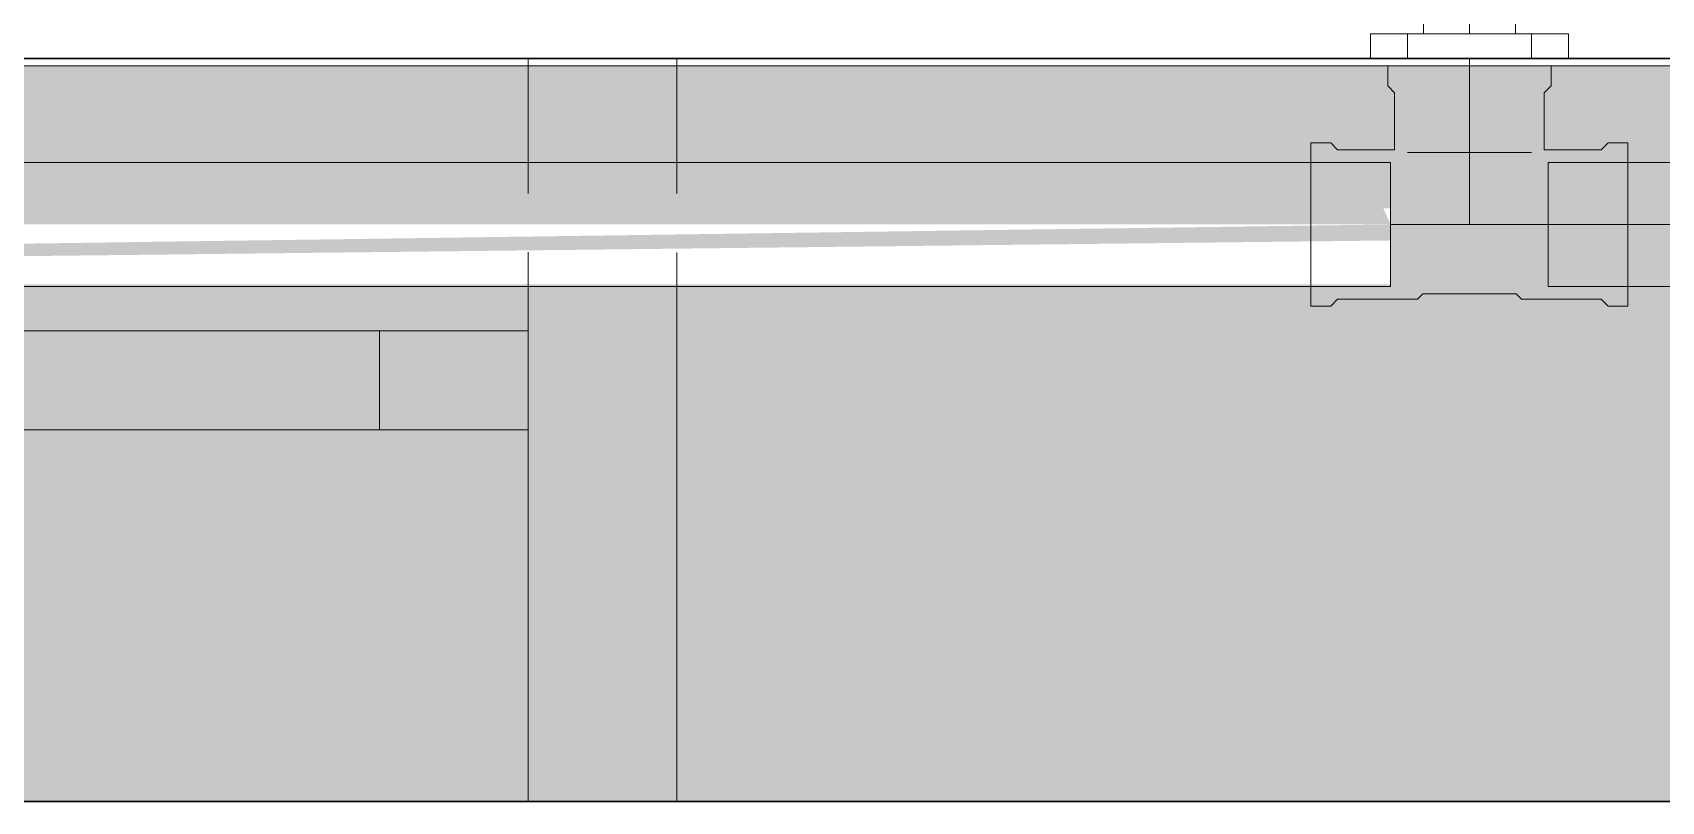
# Model space of a CAD drawing. Header units: metres. Extents: x 147 to 427, y -16 to 162.
# Drawn here: x 329.12 to 329.4487, y 80.4457 to 80.6009 of the extents above; entities that cross this region are included whole.
import ezdxf

# ---------------------------------------------------------------- set-up
doc = ezdxf.new("R2010")
doc.units = ezdxf.units.M
doc.linetypes.add('IMPORT-Dashed _3_', pattern=[0.75, 0.5, -0.25])
doc.layers.add('1053_ARQ_BASE_MATADOURO_dwg', color=7, linetype='Continuous', lineweight=5, true_color=0x767676)
for name, color, linetype, lineweight in [('A-PAREDE', 7, 'Continuous', 30), ('A-WALL', 7, 'Continuous', 9), ('A_PROJEÇÃO', 7, 'IMPORT-Dashed _3_', 5), ('P-PIPE', 7, 'Continuous', 5), ('P-PIPE-CNTR', 7, 'Continuous', 5), ('P-SANR-FIXT', 7, 'Continuous', 5)]:
    doc.layers.add(name, color=color, linetype=linetype, lineweight=lineweight)

# ---------------------------------------------------------------- blocks, each defined once
blk = doc.blocks.new('UT_Bacia com caixa acoplada - UT_Bacia com caixa acoplada-V150-TÉRREO 1_20 - Dependente 1')
at = {"layer": 'P-SANR-FIXT', "color": 9, "true_color": 0xc0c0c0}
for p, q in [((-0.1874999999999998, 0), (-0.2124999999999997, 0)), ((-0.1874999999999998, 0), (-0.2124999999999997, 0)), ((-0.2125000000003762, -1.386069925501943e-13), (-0.2125000000003762, -0.005000000000154796)), ((-0.1875000000002259, -0.005000000000154796), (-0.1875000000002259, -1.386069925501943e-13)), ((-0.2124999999999997, -0.005000000000002112), (-0.1874999999999998, -0.005000000000002112)), ((-0.2124999999999997, -0.005000000000002112), (-0.1874999999999998, -0.005000000000002112))]:
    blk.add_line(p, q, dxfattribs=at)
blk = doc.blocks.new('Celite_Flexivel_Metais - 300mm Aço Inox - 1_2_-V152-TÉRREO 1_20 - Dependente 1')
at = {"layer": 'P-SANR-FIXT', "color": 254, "true_color": 0xe0e0e0}
for p, q in [((1.558736473228351e-15, 0.08748408371322187), (-0.01176862194964321, 0.08068946666260352)), ((0.0117686219496464, 0.08068946666260354), (1.55662149836644e-15, 0.08748408371322187)), ((0.01176862194964644, 0.06710023256136674), (0.01176862194964639, 0.08068946666260354)), ((0.0197840776590685, 0.08089484961208036), (0.02000000000034197, 0.08089484961208036)), ((1.64968039229052e-15, 0.06030561551074841), (0.01176862194964644, 0.06710023256136674)), ((0.01681363586796724, 0.0668948496121182), (0.01602661338432627, 0.0668948496121182))]:
    blk.add_line(p, q, dxfattribs=at)
at = {"layer": 'P-SANR-FIXT', "color": 254, "true_color": 0xe9e9e9}
for p, q in [((-0.01176862194964321, 0.08068946666260352), (1.558736473228351e-15, 0.08748408371322187)), ((-0.003782116140732979, 0.07978514650574034), (-0.003543541800343155, 0.07993167920281977)), ((0.009875594855692544, 0.08089484961208036), (0.01057343271678656, 0.08089484961208036)), ((0.01201320941209197, 0.08089484961208036), (0.01275284491078455, 0.08089484961208036)), ((0.01350407431140266, 0.08089484961208036), (0.01426569580774085, 0.08089484961208036)), ((0.01898451030159886, 0.08089484961208036), (0.0197840776590685, 0.08089484961208036)), ((-0.006999999999842476, 0.07389484961209929), (-0.006994400746389511, 0.07417477495143922)), ((-0.006999592041346478, 0.07381927679264663), (-0.006999999999842476, 0.07389484961209929)), ((-0.006620487995867006, 0.07162127562102596), (-0.006706111021784454, 0.07188784314467503)), ((-0.01176862194964317, 0.06710023256136678), (-0.003011748751929436, 0.06204444946340733)), ((-0.00111522744604008, 0.06698425862843616), (-0.001390685315335213, 0.0670343835672069)), ((0.01176862194964644, 0.06710023256136674), (1.64968039229052e-15, 0.06030561551074841)), ((0.008707150532403467, 0.0668948496121182), (0.008056091172946617, 0.0668948496121182)), ((0.01370866878788365, 0.0668948496121182), (0.01295451533470514, 0.0668948496121182)), ((0.01524594747169758, 0.0668948496121182), (0.01447288702898259, 0.0668948496121182))]:
    blk.add_line(p, q, dxfattribs=at)
at = {"layer": 'P-SANR-FIXT', "color": 7, "true_color": 0xefefef}
for p, q in [((0.01057343271678656, 0.08089484961208036), (0.01128635107480586, 0.08089484961208036)), ((0.01128635107480586, 0.08089484961208036), (0.01201320941209197, 0.08089484961208036)), ((0.01275284491078455, 0.08089484961208036), (0.01350407431140266, 0.08089484961208036)), ((0.01739152582550087, 0.08089484961208036), (0.01818656751094859, 0.08089484961208036)), ((0.01818656751094859, 0.08089484961208036), (0.01898451030159886, 0.08089484961208036)), ((-0.003011748751929437, 0.06204444946340733), (-0.01176862194964317, 0.06710023256136678)), ((0.01447288702898259, 0.0668948496121182), (0.01370866878788365, 0.0668948496121182)), ((0.01602661338432627, 0.0668948496121182), (0.01524594747169758, 0.0668948496121182)), ((0.01760575585453989, 0.0668948496121182), (0.01681363586796724, 0.0668948496121182)), ((0.01840170612088259, 0.0668948496121182), (0.01760575585453989, 0.0668948496121182)), ((-0.003011748751929436, 0.06204444946340733), (1.647565417428609e-15, 0.06030561551074841))]:
    blk.add_line(p, q, dxfattribs=at)
at = {"layer": 'P-SANR-FIXT', "color": 254, "true_color": 0xd3d3d3}
for p, q in [((0.03029149516040743, 0.08089327605831714), (0.02999999999981992, 0.08089484961208036)), ((0.03352144013581383, 0.0806642250132365), (0.03244813386043861, 0.08078363241460193)), ((0.03458911285818831, 0.08050199232179311), (0.03352144013581383, 0.0806642250132365)), ((0.0407821672937218, 0.07864853354892057), (0.03978365937081253, 0.07905990493322461)), ((0.04176342604933525, 0.07819756155090418), (0.0407821672937218, 0.07864853354892057)), ((0.04272586583265438, 0.07770771039792762), (0.04176342604933525, 0.07819756155090418)), ((0.04881108115230454, 0.07326346406644535), (0.04802149629746673, 0.07400021385134097)), ((0.04957057228979939, 0.07249572863008089), (0.04881108115230454, 0.07326346406644535)), ((0.04299999999990359, 0.04729894077884037), (0.04299999999990359, 0.03123196580665135))]:
    blk.add_line(p, q, dxfattribs=at)
at = {"layer": 'P-SANR-FIXT', "color": 7, "true_color": 0xf3f3f3}
blk.add_line((1.647565417428609e-15, 0.06030561551074841), (-0.003011748751929437, 0.06204444946340733), dxfattribs=at)
at = {"layer": 'P-SANR-FIXT', "color": 9, "true_color": 0xc0c0c0}
for p, q in [((0.05699999999986576, 0.01700000000015207), (0.05699999999986576, 0.05389484961210383)), ((0.04999999999998714, 0.01700000000000825), (0.04070623476790167, 0.01700000000000825)), ((0.04070623476790171, 0.01700000000000825), (0.04999999999998721, 0.01700000000000825)), ((0.04070623476790167, 0.005000000000006864), (0.04070623476790167, 0.01700000000000825)), ((0.04070623476790171, 0.005000000000006864), (0.04070623476790171, 0.01700000000000825)), ((0.04299999999960387, 0.01700000000000825), (0.04999999999960391, 0.01700000000000825)), ((0.04299999999960387, 0.01700000000000825), (0.04999999999960376, 0.01700000000000825)), ((0.04299999999994179, 0.01700000000000825), (0.0499999999996038, 0.01700000000000825)), ((0.04299999999994179, 0.01700000000000825), (0.04999999999960397, 0.01700000000000825)), ((0.0499999999996038, 0.01700000000000825), (0.05699999999960387, 0.01700000000000825)), ((0.04999999999960395, 0.01700000000000825), (0.05699999999960387, 0.01700000000000825)), ((0.04999999999998721, 0.01700000000000825), (0.05929376523195679, 0.01700000000000825)), ((0.05929376523195675, 0.01700000000000825), (0.04999999999998714, 0.01700000000000825)), ((0.0499999999996038, 0.01700000000000825), (0.05699999999994179, 0.01700000000000825)), ((0.04999999999960397, 0.01700000000000825), (0.05699999999994179, 0.01700000000000825)), ((0.04999999999998721, 0.01700000000000825), (0.04999999999998721, 0.005000000000006864)), ((0.04999999999998714, 0.005000000000006864), (0.04999999999998714, 0.01700000000000825)), ((0.05929376523195679, 0.005000000000006864), (0.05929376523195679, 0.01700000000000825)), ((0.05929376523195675, 0.005000000000006864), (0.05929376523195675, 0.01700000000000825)), ((0.03000000000037435, 0.005000000000154796), (0.03000000000037435, 1.386069925501943e-13)), ((0.06999999999997679, 0.00499999999999954), (0.02999999999997682, 0.00499999999999954)), ((0.06999999999997679, 0.00499999999999954), (0.02999999999997682, 0.00499999999999954)), ((0.0399999999999768, 0.00499999999999954), (0.04070623476790172, 0.00499999999999954)), ((0.0399999999999768, 0.00499999999999954), (0.04070623476790166, 0.00499999999999954)), ((0.04215633058175974, 0.00499999999999954), (0.0407062347679017, 0.00499999999999954)), ((0.04070623476790169, 0.00499999999999954), (0.04215633058175616, 0.00499999999999954)), ((0.04070623476790171, 0.005000000000006864), (0.04215633058175618, 0.005000000000006864)), ((0.04070623476790172, 0.005000000000006864), (0.04215633058175976, 0.005000000000006864)), ((0.04215633058175978, 0.00499999999999954), (0.04854990418618205, 0.00499999999999954)), ((0.04215633058175611, 0.00499999999999954), (0.04854990418620449, 0.00499999999999954)), ((0.04854990418618199, 0.005000000000006864), (0.04215633058175974, 0.005000000000006864)), ((0.04215633058175614, 0.005000000000006864), (0.04854990418620455, 0.005000000000006864)), ((0.05699999999994179, 0.005000000000006864), (0.04299999999994179, 0.005000000000006864)), ((0.05699999999994179, 0.005000000000006864), (0.04299999999994179, 0.005000000000006864)), ((0.04999999999998721, 0.00499999999999954), (0.04854990418618198, 0.00499999999999954)), ((0.04854990418620456, 0.00499999999999954), (0.04999999999998715, 0.00499999999999954)), ((0.04854990418620462, 0.005000000000006864), (0.05145009581375259, 0.005000000000006864)), ((0.04854990418618212, 0.005000000000006864), (0.05145009581377538, 0.005000000000006864)), ((0.05145009581377526, 0.00499999999999954), (0.04999999999998721, 0.00499999999999954)), ((0.04999999999998715, 0.00499999999999954), (0.05145009581375256, 0.00499999999999954)), ((0.05145009581377532, 0.00499999999999954), (0.05784366941825875, 0.00499999999999954)), ((0.05145009581375247, 0.00499999999999954), (0.05784366941826214, 0.00499999999999954)), ((0.05784366941825871, 0.005000000000006864), (0.05145009581377526, 0.005000000000006864)), ((0.05145009581375254, 0.005000000000006864), (0.05784366941826218, 0.005000000000006864)), ((0.05929376523195679, 0.00499999999999954), (0.05784366941825872, 0.00499999999999954)), ((0.05784366941826219, 0.00499999999999954), (0.05929376523195675, 0.00499999999999954)), ((0.05784366941826222, 0.005000000000006864), (0.05929376523195679, 0.005000000000006864)), ((0.05784366941825874, 0.005000000000006864), (0.0592937652319568, 0.005000000000006864)), ((0.0592937652319568, 0.00499999999999954), (0.05999999999997681, 0.00499999999999954)), ((0.05929376523195673, 0.00499999999999954), (0.05999999999997681, 0.00499999999999954)), ((0.07000000000022664, 1.386069925501943e-13), (0.07000000000022664, 0.005000000000154796)), ((0.02999999999997682, 0), (0.06999999999997679, 0)), ((0.02999999999997682, 0), (0.06999999999997679, 0)), ((0.05999999999997681, 0), (0.0399999999999768, 0)), ((0.05999999999997681, 0), (0.0399999999999768, 0))]:
    blk.add_line(p, q, dxfattribs=at)
at = {"layer": 'P-SANR-FIXT', "color": 254, "true_color": 0xe9e9e9, "flags": 128}
for points in [[(-0.00561467030484564, 0.07807521770163221), (-0.005443009031092515, 0.07829640078024314), (-0.005262640103748709, 0.07851054231592498), (-0.005073852074851311, 0.07871729972791218), (-0.004876946965156094, 0.07891634224835871)], [(-0.004876946965156094, 0.07891634224835871), (-0.004672239780537712, 0.0791073514518861), (-0.004460058009123532, 0.07929002176434043)], [(-0.004460058009123532, 0.07929002176434043), (-0.004240741096250349, 0.07946406095235216), (-0.004014639902372438, 0.07962919059023389), (-0.003782116140732979, 0.07978514650574034)], [(-0.003543541800343155, 0.07993167920281977), (-0.003299298549001833, 0.08006855426024759), (-0.003049777123702006, 0.08019555270732072), (-0.00279537670565187, 0.08031247137349365), (-0.002536504281157977, 0.080419123213897)], [(-0.002536504281157977, 0.080419123213897), (-0.0022735739907268, 0.0805153376082435), (-0.002007006467077736, 0.08060096063416095), (-0.001737228161235908, 0.08067585531294244), (-0.001464670660862976, 0.08073990182916914)], [(-0.001464670660862976, 0.08073990182916914), (-0.001189769999994314, 0.08079299772205722), (-0.0009129659610141971, 0.08083505804949928), (-0.0006347013709480962, 0.08086601552389912), (-0.0003554213942898059, 0.08088582061993875), (-7.557281903682451e-05, 0.08089444165372298), (2.772139851003885e-13, 0.08089484961208036)], [(1.59978670282726e-05, 0.08089484961208036), (6.396587433191599e-05, 0.08089484961208036), (0.0001438272832583607, 0.08089484961208036), (0.0002554543326736166, 0.08089484961208036), (0.0003986684434075869, 0.08089484961208036), (0.0005732405032300449, 0.08089484961208036), (0.000778891234020557, 0.08089484961208036), (0.001015291638637427, 0.08089484961208036)], [(0.001015291638637427, 0.08089484961208036), (0.001282063526654019, 0.08089484961208036), (0.001578780120209922, 0.08089484961208036), (0.001904966735957351, 0.08089484961208036)], [(0.001904966735957351, 0.08089484961208036), (0.002260101544627469, 0.08089484961208036), (0.002643616406691945, 0.08089484961208036)], [(0.002643616406691945, 0.08089484961208036), (0.003054897780100146, 0.08089484961208036), (0.003493287702032467, 0.08089484961208036)], [(0.003493287702032467, 0.08089484961208036), (0.003958084842590688, 0.08089484961208036), (0.004448545625158295, 0.08089484961208036)], [(0.004448545625158295, 0.08089484961208036), (0.004963885417450365, 0.08089484961208036), (0.005503279785352424, 0.08089484961208036), (0.006065865813290657, 0.08089484961208036), (0.006650743483510087, 0.08089484961208036), (0.007256977116201233, 0.08089484961208036), (0.007883596867425877, 0.08089484961208036), (0.008529600278881845, 0.08089484961208036)], [(0.01581522668244215, 0.08089484961208036), (0.01660065714224511, 0.08089484961208036), (0.01739152582550087, 0.08089484961208036)], [(-0.006910590983385919, 0.07501007705841657), (-0.006860466044615168, 0.07528553492764241), (-0.006799365823698099, 0.07555876799711096), (-0.006727388067810535, 0.07582933915199884), (-0.006644647926236212, 0.07609681553639039), (-0.006551277765465056, 0.07636076924506524), (-0.006447426957678908, 0.0766207780082168)], [(-0.006447426957678908, 0.0766207780082168), (-0.006333261642208891, 0.0768764258675772), (-0.006208964459271374, 0.07712730384089919), (-0.006074734257507226, 0.07737301057701279), (-0.0059307857767104, 0.07761315299757571), (-0.005777349304221207, 0.0778473469259332), (-0.00561467030484564, 0.07807521770163221)], [(-0.00684505221686195, 0.07243017895082049), (-0.00689814810961143, 0.07270507961182776), (-0.006940208436984176, 0.07298188365087717), (-0.006971165911522622, 0.07326014824087397), (-0.006990971007562258, 0.07353942821760157), (-0.006999592041346478, 0.07381927679264663)], [(-0.006994400746389511, 0.07417477495143922), (-0.006977611943784723, 0.07445425246988234), (-0.006949660450736701, 0.0747328350630607), (-0.006910590983385919, 0.07501007705841657)], [(-0.006706111021784454, 0.07188784314467503), (-0.006781005700565948, 0.07215762145058616), (-0.00684505221686195, 0.07243017895082049)], [(-0.006173704647940394, 0.07059555106288953), (-0.006300703095013523, 0.07084507248812007), (-0.006417621761186456, 0.0710994729062395), (-0.006524273601589812, 0.0713583453308027), (-0.006620487995867006, 0.07162127562102596)], [(-0.004615692703548484, 0.06863220950807336), (-0.004822450115397078, 0.06882099753690145), (-0.005021492635982213, 0.06901790264666598), (-0.005212501839578909, 0.06922260983121506), (-0.005395172152102532, 0.06943479160269854), (-0.005569211339975664, 0.06965410851564102), (-0.005734340977788088, 0.06988020970958823), (-0.005890296893363848, 0.07011273347101979), (-0.006036829590512571, 0.07035130781147891), (-0.006173704647940394, 0.07059555106288953)], [(-0.0029815762550621, 0.06756158796961317), (-0.003232454228522693, 0.0676858851526893), (-0.003478160964705603, 0.06782011535438415), (-0.003718303385129912, 0.06796406383504236), (-0.003952497313487402, 0.06811750030780878), (-0.004180368089255717, 0.06828017930697643), (-0.004401551167866637, 0.06845184058086816), (-0.004615692703548484, 0.06863220950807336)], [(-0.002465919632688747, 0.06734357184635702), (-0.002725928395978917, 0.06744742265407386), (-0.0029815762550621, 0.06756158796961317)], [(-0.001390685315335213, 0.0670343835672069), (-0.001663918384803765, 0.06709548378819327), (-0.00193448953969164, 0.06716746154387293), (-0.002201965924083197, 0.06725020168551656), (-0.002465919632688747, 0.06734357184635702)], [(2.772139851003885e-13, 0.0668948496121182), (-0.0002799253389934165, 0.06690044886550187), (-0.0005594028575058473, 0.06691723766796805), (-0.0008379854506842094, 0.06694518916108537), (-0.00111522744604008, 0.06698425862843616)], [(8.238310950509913e-05, 0.0668948496121182), (2.579712068181834e-05, 0.0668948496121182), (1.165595544443931e-06, 0.0668948496121182)], [(0.0006256979978141317, 0.0668948496121182), (0.0004427079515313381, 0.0668948496121182), (0.0002910054005413258, 0.0668948496121182), (0.0001708330365399888, 0.0668948496121182), (8.238310950509913e-05, 0.0668948496121182)], [(0.001359218280880305, 0.0668948496121182), (0.001084320011398086, 0.0668948496121182), (0.0008396827944910911, 0.0668948496121182), (0.0006256979978141317, 0.0668948496121182)], [(0.002360843862597176, 0.0668948496121182), (0.001997991156693752, 0.0668948496121182), (0.001663937824850291, 0.0668948496121182), (0.001359218280880305, 0.0668948496121182)], [(0.005107137600753049, 0.0668948496121182), (0.004585222422331936, 0.0668948496121182), (0.004087967599441254, 0.0668948496121182), (0.003616168634203496, 0.0668948496121182), (0.00317058030420485, 0.0668948496121182), (0.002751915455366907, 0.0668948496121182), (0.002360843862597176, 0.0668948496121182)], [(0.008056091172946617, 0.0668948496121182), (0.007424139519812161, 0.0668948496121182), (0.006812306560760772, 0.0668948496121182), (0.006221571098039204, 0.0668948496121182), (0.005652878182259883, 0.0668948496121182), (0.005107137600753049, 0.0668948496121182)], [(0.01295451533470514, 0.0668948496121182), (0.01221163315405429, 0.0668948496121182), (0.01148121069887748, 0.0668948496121182), (0.01076441648946529, 0.0668948496121182), (0.01006239724350562, 0.0668948496121182), (0.00937627604189729, 0.0668948496121182), (0.008707150532403467, 0.0668948496121182)], [(0.02000000000034197, 0.0668948496121182), (0.01920021331657299, 0.0668948496121182), (0.01840170612088259, 0.0668948496121182)]]:
    blk.add_lwpolyline(points, dxfattribs=at)
at = {"layer": 'P-SANR-FIXT', "color": 7, "true_color": 0xefefef, "flags": 128}
for points in [[(0.008529600278881845, 0.08089484961208036), (0.009193953882971983, 0.08089484961208036), (0.009875594855692544, 0.08089484961208036)], [(0.01426569580774085, 0.08089484961208036), (0.01503649096726913, 0.08089484961208036), (0.01581522668244215, 0.08089484961208036)]]:
    blk.add_lwpolyline(points, dxfattribs=at)
at = {"layer": 'P-SANR-FIXT', "color": 254, "true_color": 0xd3d3d3, "flags": 128}
for points in [[(0.03244813386043861, 0.08078363241460193), (0.03137091109313005, 0.08086002349946485), (0.03029149516040743, 0.08089327605831714)], [(0.04458816225833871, 0.076614566201882), (0.04366794694522833, 0.07717976374766077), (0.04272586583265438, 0.07770771039792762)], [(0.04635714422926358, 0.07537609335304951), (0.04548503962379109, 0.0760130219562383), (0.04458816225833871, 0.076614566201882)], [(0.04802149629746673, 0.07400021385134097), (0.0472030808932228, 0.07470479934235501), (0.04635714422926358, 0.07537609335304951)]]:
    blk.add_lwpolyline(points, dxfattribs=at)
at = {"layer": 'P-SANR-FIXT', "color": 254, "true_color": 0xe0e0e0, "flags": 128}
blk.add_lwpolyline([(0.03978365937081253, 0.07905990493322461), (0.03876949967976325, 0.07943101759719194), (0.0377413106599146, 0.07976127783994708), (0.03670073719454449, 0.08005015731533623), (0.03564944397899854, 0.08029719387784572), (0.03458911285818831, 0.08050199232179311)], dxfattribs=at)
at = {"layer": 'P-SANR-FIXT', "color": 9, "true_color": 0xc0c0c0, "flags": 128}
blk.add_lwpolyline([(0.05699999999986576, 0.05389484961210383), (0.05697840287966174, 0.05497456163514344), (0.05691364607003052, 0.05605254634927696), (0.05680583316791744, 0.05712707920893663), (0.0566551366510128, 0.05819644119072655), (0.05646179760164668, 0.05925892154359336), (0.05622612532090716, 0.06031282052562129), (0.05594849683422908, 0.06135645212336276), (0.0556293562881765, 0.06238814674878395), (0.05526921423911154, 0.06340625391049871), (0.0548686468380467, 0.06440914485443973), (0.05442829490682925, 0.06539521516890764), (0.05394886291494441, 0.06636288735178042), (0.05343111785111578, 0.06731061333385369), (0.05287588799718797, 0.06823687695595564), (0.05228406160235063, 0.06914019639373764), (0.05165658546283267, 0.07001912652889351), (0.05099446340609611, 0.07087226126056959), (0.05029875468659884, 0.07169823575537213), (0.04957057228979939, 0.07249572863008089)], dxfattribs=at)
at = {"layer": 'P-SANR-FIXT', "color": 254, "true_color": 0xe0e0e0}
for radius, start, end in [(0.009999999999999988, 90.00000000000034, 180.0000000000002), (0.01000000000000001, 270.0000000000002, 90.00000000000044), (0.01, 252.3657229627948, 269.9999999999995)]:
    blk.add_arc((8.280120719819887e-16, 0.07389484961198516), radius, start, end, dxfattribs=at)
at = {"layer": 'P-SANR-FIXT', "color": 254, "true_color": 0xe9e9e9}
for centre, radius, start, end in [((4.666692032806452e-15, 0.07389484961198517), 0.01000000000000001, 119.9999999999998, 164.9999999999997), ((4.666692032806452e-15, 0.07389484961198517), 0.009999999999999995, 105.0000000000003, 150.0000000000001), ((-1.484759642289765e-14, 0.07389484961198103), 0.00864775083154019, 75.00000000000007, 180), ((-1.478294957875669e-14, 0.07389484961198103), 0.008647750831540195, 104.9999999999997, 179.9999999999995), ((8.280120719819887e-16, 0.07389484961198516), 0.00999999999999999, 89.99999999999997, 134.9999999999999), ((4.666692032806452e-15, 0.07389484961198517), 0.01, 105, 119.9999999999998), ((4.666692032806452e-15, 0.07389484961198517), 0.009999999999999995, 90.0000000000004, 105.0000000000003), ((4.666692032806452e-15, 0.07389484961198517), 0.009999999999999986, 89.99999999999999, 104.9999999999999), ((-1.478294957875669e-14, 0.07389484961198103), 0.008647750831540187, 29.99999999999976, 104.9999999999997), ((4.666692032806452e-15, 0.07389484961198517), 0.01000000000000001, 60.00000000000009, 90.0000000000001), ((4.666692032806452e-15, 0.07389484961198517), 0.009999999999999998, 14.99999999999966, 89.99999999999966), ((8.280120719819887e-16, 0.07389484961198516), 0.009999999999999988, 269.9999999999998, 89.99999999999997), ((-1.484759642289765e-14, 0.07389484961198103), 0.008647750831540195, 1.838949076714465e-13, 75.00000000000011), ((4.666692032806452e-15, 0.07389484961198517), 0.01000000000000001, 45.00000000000011, 60.00000000000009), ((8.280120719819887e-16, 0.07389484961198516), 0.01000000000000001, 134.9999999999998, 149.9999999999997), ((-1.484759642289765e-14, 0.07389484961198103), 0.00700000000000001, 359.9999999999994, 179.9999999999993), ((1.607380895052302e-15, 0.07389484961198514), 0.007000000000000004, 105.0000000000002, 179.9999999999999), ((-1.478294957875669e-14, 0.07389484961198103), 0.006999999999999994, 119.9999999999998, 149.9999999999998), ((-1.478294957875669e-14, 0.07389484961198103), 0.006999999999999996, 74.99999999999993, 119.9999999999998), ((1.607380895052302e-15, 0.07389484961198514), 0.006999999999999997, 75.00000000000026, 105.0000000000003), ((1.607380895052302e-15, 0.07389484961198514), 0.006999999999999994, 45.0000000000002, 75.00000000000023), ((-1.478294957875669e-14, 0.07389484961198103), 0.007000000000000004, 30.00000000000012, 74.99999999999999), ((4.666692032806452e-15, 0.07389484961198517), 0.01000000000000001, 30.00000000000011, 45.00000000000012), ((8.280120719819887e-16, 0.07389484961198516), 0.01000000000000001, 149.9999999999998, 179.9999999999998), ((4.666692032806452e-15, 0.07389484961198517), 0.009999999999999993, 165.0000000000001, 180), ((4.666692032806452e-15, 0.07389484961198517), 0.01000000000000001, 164.9999999999997, 179.9999999999996), ((4.666692032806452e-15, 0.07389484961198517), 0.009999999999999998, 150.0000000000001, 165.0000000000001), ((-1.478294957875669e-14, 0.07389484961198103), 0.006999999999999997, 164.9999999999997, 179.9999999999997), ((-1.478294957875669e-14, 0.07389484961198103), 0.006999999999999997, 149.9999999999998, 164.9999999999997), ((4.666692032806452e-15, 0.07389484961198517), 0.009999999999999993, 269.9999999999994, 14.99999999999972), ((1.607380895052302e-15, 0.07389484961198514), 0.006999999999999998, 15.00000000000031, 45.00000000000026), ((-1.478294957875669e-14, 0.07389484961198103), 0.007000000000000007, 2.271824772473947e-13, 30.00000000000021), ((1.607380895052302e-15, 0.07389484961198514), 0.007000000000000003, 2.95791585376107e-13, 15.0000000000003), ((-1.478294957875669e-14, 0.07389484961198103), 0.008647750831540188, 14.99999999999981, 29.99999999999981), ((-1.478294957875669e-14, 0.07389484961198103), 0.008647750831540213, 359.9999999999994, 14.99999999999974), ((4.666692032806452e-15, 0.07389484961198517), 0.01000000000000001, 1.590277340731761e-13, 30.00000000000009), ((8.280120719819887e-16, 0.07389484961198516), 0.01000000000000001, 179.9999999999998, 224.9999999999997), ((-1.478294957875669e-14, 0.07389484961198103), 0.008647750831540192, 180.0000000000003, 195.0000000000003), ((-1.484759642289765e-14, 0.07389484961198103), 0.008647750831540197, 180.0000000000004, 195.0000000000003), ((1.607380895052302e-15, 0.07389484961198514), 0.007000000000000008, 180.0000000000004, 195.0000000000004), ((-1.478294957875669e-14, 0.07389484961198103), 0.007000000000000003, 180, 255), ((-1.484759642289765e-14, 0.07389484961198103), 0.007000000000000003, 179.9999999999999, 314.9999999999996), ((-1.478294957875669e-14, 0.07389484961198103), 0.008647750831540187, 239.9999999999997, 359.9999999999994), ((-1.478294957875669e-14, 0.07389484961198103), 0.006999999999999991, 314.9999999999998, 2.671665932429354e-13), ((-1.484759642289765e-14, 0.07389484961198103), 0.007000000000000008, 314.9999999999995, 359.9999999999996), ((-1.484759642289765e-14, 0.07389484961198103), 0.008647750831540187, 314.9999999999999, 2.289999370653732e-13), ((1.607380895052302e-15, 0.07389484961198514), 0.007000000000000004, 344.9999999999997, 0), ((4.666692032806452e-15, 0.07389484961198517), 0.01, 329.9999999999998, 1.876527262063475e-13), ((1.607380895052302e-15, 0.07389484961198514), 0.006999999999999997, 195.0000000000001, 210), ((1.607380895052302e-15, 0.07389484961198514), 0.006999999999999994, 210, 284.9999999999999), ((1.607380895052302e-15, 0.07389484961198514), 0.007000000000000005, 299.9999999999998, 329.9999999999997), ((1.607380895052302e-15, 0.07389484961198514), 0.007000000000000007, 329.9999999999997, 344.9999999999996), ((-1.484759642289765e-14, 0.07389484961198103), 0.008647750831540187, 240.0000000000001, 285.0000000000001), ((-1.478294957875669e-14, 0.07389484961198103), 0.006999999999999995, 254.9999999999999, 314.9999999999999), ((1.607380895052302e-15, 0.07389484961198514), 0.007000000000000002, 284.9999999999998, 299.9999999999998), ((-1.484759642289765e-14, 0.07389484961198103), 0.008647750831540185, 285.0000000000001, 315), ((4.666692032806452e-15, 0.07389484961198517), 0.009999999999999995, 299.9999999999998, 329.9999999999998), ((8.280120719819887e-16, 0.07389484961198516), 0.01000000000000001, 239.9999999999996, 252.3657229627948), ((4.666692032806452e-15, 0.07389484961198517), 0.01000000000000002, 254.9999999999992, 269.9999999999992), ((4.666692032806452e-15, 0.07389484961198517), 0.009999999999999998, 254.9999999999988, 269.9999999999987), ((8.280120719819887e-16, 0.07389484961198516), 0.009999999999999995, 254.9999999999992, 269.9999999999991), ((4.666692032806452e-15, 0.07389484961198517), 0.009999999999999995, 269.9999999999998, 284.9999999999998), ((4.666692032806452e-15, 0.07389484961198517), 0.009999999999999992, 284.9999999999998, 299.9999999999998)]:
    blk.add_arc(centre, radius, start, end, dxfattribs=at)
at = {"layer": 'P-SANR-FIXT', "color": 7, "true_color": 0xf3f3f3}
for centre, radius, start, end in [((4.666692032806452e-15, 0.07389484961198517), 0.01, 180, 194.9999999999995), ((4.666692032806452e-15, 0.07389484961198517), 0.01000000000000002, 179.9999999999995, 194.9999999999994), ((8.280120719819887e-16, 0.07389484961198516), 0.01000000000000001, 179.9999999999997, 194.9999999999996), ((-1.478294957875669e-14, 0.07389484961198103), 0.008647750831540187, 194.9999999999999, 209.9999999999999), ((-1.484759642289765e-14, 0.07389484961198103), 0.0086477508315402, 195.0000000000003, 225.0000000000002), ((-1.478294957875669e-14, 0.07389484961198103), 0.008647750831540185, 209.9999999999999, 239.9999999999997), ((4.666692032806452e-15, 0.07389484961198517), 0.01000000000000001, 224.9999999999994, 239.9999999999993), ((4.666692032806452e-15, 0.07389484961198517), 0.009999999999999992, 224.9999999999989, 252.3657229627941), ((8.280120719819887e-16, 0.07389484961198516), 0.009999999999999992, 224.9999999999992, 239.9999999999992), ((-1.484759642289765e-14, 0.07389484961198103), 0.008647750831540199, 225.0000000000002, 240.0000000000002), ((4.666692032806452e-15, 0.07389484961198517), 0.01, 239.9999999999993, 252.3657229627945), ((8.280120719819887e-16, 0.07389484961198516), 0.009999999999999993, 239.9999999999992, 252.3657229627944)]:
    blk.add_arc(centre, radius, start, end, dxfattribs=at)
at = {"layer": 'P-SANR-FIXT', "color": 7, "true_color": 0xefefef}
for centre, radius, start, end in [((4.666692032806452e-15, 0.07389484961198517), 0.01000000000000001, 194.9999999999996, 224.9999999999994), ((4.666692032806452e-15, 0.07389484961198517), 0.009999999999999997, 194.9999999999991, 209.9999999999991), ((8.280120719819887e-16, 0.07389484961198516), 0.009999999999999997, 194.9999999999993, 224.9999999999992), ((4.666692032806452e-15, 0.07389484961198517), 0.009999999999999995, 209.999999999999, 224.9999999999989), ((8.280120719819887e-16, 0.07389484961198516), 0.01000000000000001, 224.9999999999997, 239.9999999999996), ((4.666692032806452e-15, 0.07389484961198517), 0.01, 252.3657229627945, 254.9999999999992), ((4.666692032806452e-15, 0.07389484961198517), 0.009999999999999995, 252.3657229627941, 254.9999999999988), ((8.280120719819887e-16, 0.07389484961198516), 0.009999999999999997, 252.3657229627944, 254.9999999999992)]:
    blk.add_arc(centre, radius, start, end, dxfattribs=at)
blk = doc.blocks.new('1053_ARQ_BASE_MATADOURO_dwg_arq geral tgov-4039641-TÉRREO 1_20 - Dependente 1')
at = {"layer": 'A-PAREDE', "color": 253, "true_color": 0xaaaaaa}
for p, q in [((31.04822966561187, -2.590337723493576), (28.44822966563516, -2.590337723493576)), ((31.04822966561187, -2.740337723866105), (28.44822966563516, -2.740337723866105))]:
    blk.add_line(p, q, dxfattribs=at)
at = {"layer": 'A_PROJEÇÃO', "color": 253, "true_color": 0xaaaaaa}
blk.add_line((30.64822966558895, -2.617587723493802), (30.64822966558895, -2.590337723493509), dxfattribs=at)
at = {"layer": 'A_PROJEÇÃO', "color": 253, "true_color": 0xaaaaaa, "flags": 128}
for points in [[(30.64822966558895, -2.590337723493509), (30.61822966556099, -2.590337723493509), (30.61822966556099, -2.617587723493802)], [(30.61822966556099, -2.629406288267436), (30.61822966556099, -2.740337723866016), (30.64822966558895, -2.740337723866016), (30.64822966558895, -2.629523709616816)]]:
    blk.add_lwpolyline(points, dxfattribs=at)
blk.add_lwpolyline([(30.61822966556065, -2.645337723195553), (30.61822966556065, -2.665337722748518), (30.58822966553271, -2.665337722748518), (30.58822966553271, -2.645337723195553), (30.17822966550012, -2.645337723195553), (30.17822966550012, -2.665337722748518), (30.58822966553271, -2.665337722748518), (30.58822966553271, -2.645337723195553)], close=True, dxfattribs=at)
blk = doc.blocks.new('1053_ARQ_BASE_MATADOURO_dwg-3625622-TÉRREO 1_20 - Dependente 1')
blk.add_blockref('1053_ARQ_BASE_MATADOURO_dwg_arq geral tgov-4039641-TÉRREO 1_20 - Dependente 1', (130.2097949645677, 83.1860339743535))

msp = doc.modelspace()

# ---------------------------------------------------------------- hatches: boundary and pattern name
at = {"layer": 'A-WALL', "true_color": 0xffd4aa, "transparency": 33554483}
h = msp.add_hatch(color=41, dxfattribs=at)
h.paths.add_polyline_path([(335.1499792422201, 80.44569625048734), (335.2999792421271, 80.44569625048734), (335.2999792421271, 80.59419625048731), (322.6014792421969, 80.59419625048739), (322.6014792421969, 80.4456962504874), (335.0999792393796, 80.44569625048734)])
h.paths.add_polyline_path([(324.0554573069867, 80.54612217728686), (323.5652031512328, 80.55496101205169), (323.5652031512328, 80.57027032294408), (324.252989242942, 80.55976566216547), (324.2479084351334, 80.54612217728686), (324.155883233786, 80.54612217728686)])
h.paths.add_polyline_path([(326.9004503113352, 80.54612217728679), (326.2165553499804, 80.55496101205162), (326.2165553499804, 80.57027032294401), (326.9036999203622, 80.5614314881792), (326.9036999203622, 80.54612217728679)])
h.paths.add_polyline_path([(322.9484380627783, 80.54612217728686), (322.7462585642645, 80.55496101205162), (322.749979242197, 80.57027032294408), (323.4334031346464, 80.56143148817927), (323.4334031346464, 80.54612217728686), (322.9588612678809, 80.54612217728686)])
h.paths.add_polyline_path([(325.6091654646369, 80.54612217728679), (325.3969692416654, 80.55496101205162), (325.3969692416848, 80.57027032294401), (326.0847553333939, 80.5614314881792), (326.0847553333939, 80.54612217728679)])
h.paths.add_polyline_path([(327.4969692421504, 80.55012217803097), (327.5077397543323, 80.5742703236882), (328.4920372139725, 80.56543148892338), (328.4920372139725, 80.55012217803097), (327.4992093662696, 80.55012217803097)])
h.paths.add_polyline_path([(330.4048684020328, 80.55012217803097), (329.8069692422202, 80.55896101279579), (329.8069692422202, 80.5742703236882), (330.4257146088469, 80.56543148892338), (330.4257146088469, 80.55012217803097)])
h.paths.add_polyline_path([(330.6799792421317, 80.55012217803097), (330.557514608847, 80.55896101279579), (330.557514608847, 80.5742703236882), (331.3261212684276, 80.56543148892338), (331.3261212684276, 80.55012217803097), (330.6999792421502, 80.55012217803097)])
h.paths.add_polyline_path([(329.0193186672229, 80.55012217803097), (328.6238372139724, 80.55896101279579), (328.6238372139724, 80.5742703236882), (329.3940792411861, 80.56543148892338), (329.3940792411861, 80.55012217803097), (329.0339609391323, 80.55012217803097)])
h.paths.add_polyline_path([(331.952989242197, 80.55012217803097), (331.4579212684276, 80.55896101279579), (331.4579212684276, 80.5742703236882), (331.952989242197, 80.56543148892338), (331.952989242197, 80.55137093331231)])
at = {"layer": 'P-PIPE', "true_color": 0x00ffff}
for points in [[(329.3940792411861, 80.56219625085956), (329.3885587886708, 80.57426137365172), (328.6238372139724, 80.56543148892338), (328.6238372139724, 80.56219625085956), (329.3569674924341, 80.56219625085956)], [(328.6238372139724, 80.55012217803097), (329.3940792411861, 80.55896101279579), (329.3940792411861, 80.56219625085956), (328.6238372139724, 80.55137093331224)]]:
    msp.add_hatch(color=4, dxfattribs=at).paths.add_polyline_path(points)

# ---------------------------------------------------------------- linework, layer by layer
at = {"layer": 'A-WALL', "color": 253, "true_color": 0xaaaaaa}
for p, q in [((329.6489503113351, 80.59569625048718), (327.048950311335, 80.59569625048721)), ((329.6504503113351, 80.59419625048717), (327.0489503113351, 80.59419625048719))]:
    msp.add_line(p, q, dxfattribs=at)
at = {"layer": 'A-WALL', "color": 253, "true_color": 0xbbb2aa}
msp.add_line((322.5999792421966, 80.44569625048726), (335.2999792421268, 80.44569625048713), dxfattribs=at)
at = {"layer": 'P-PIPE'}
for p, q in [((329.3934792411861, 80.59419625085961), (329.3934792411861, 80.59019625085955)), ((329.4264792411858, 80.59419625085947), (329.3934792411858, 80.59419625085947)), ((329.4264792411858, 80.59419625085947), (329.3934792411858, 80.59419625085947)), ((329.4224792411858, 80.59569625085973), (329.3974792411857, 80.59569625085973)), ((329.3974792411857, 80.59419625085947), (329.4224792411858, 80.59419625085947)), ((329.3974792411857, 80.59419625085947), (329.4224792411858, 80.59419625085947)), ((329.4264792411861, 80.59019625085955), (329.4264792411861, 80.59419625085961)), ((329.3934792411861, 80.59019625085962), (329.3948792411861, 80.58879625085956)), ((329.4250792411859, 80.58879625085956), (329.4264792411861, 80.59019625085962)), ((329.3948792411861, 80.58879625085956), (329.3948792411861, 80.57729625085958)), ((329.4250792411859, 80.57729625085958), (329.4250792411859, 80.58879625085956)), ((329.381979241186, 80.57869625085955), (329.3779792411859, 80.57869625085955)), ((329.3779792411858, 80.57869625085948), (329.3779792411858, 80.54569625085948)), ((329.3779792411858, 80.57869625085948), (329.3779792411858, 80.57386351274907)), ((329.383379241186, 80.57729625085958), (329.381979241186, 80.57869625085955)), ((329.3948792411859, 80.57729625085958), (329.383379241186, 80.57729625085958)), ((329.3974792411857, 80.57669625085948), (329.4224792411858, 80.57669625085948)), ((329.4224792411858, 80.57669625085948), (329.3974792411857, 80.57669625085948)), ((329.4224792411858, 80.57669625085948), (329.3974792411857, 80.57669625085948)), ((329.4365792411861, 80.57729625085958), (329.4250792411861, 80.57729625085958)), ((329.4379792411861, 80.57869625085955), (329.4365792411859, 80.57729625085958)), ((329.4419792411861, 80.57869625085955), (329.4379792411861, 80.57869625085955)), ((329.4419792411858, 80.54569625085948), (329.4419792411858, 80.57869625085948)), ((329.4419792411858, 80.54569625085948), (329.4419792411858, 80.57869625085948)), ((329.3940792411861, 80.57469625085956), (328.6238372139724, 80.57469625085956)), ((329.3779792411858, 80.5742703236881), (329.3779792411858, 80.57469625085949)), ((329.3779792411858, 80.54969625085947), (329.3779792411858, 80.57469625085949)), ((329.3940792411858, 80.57469625085949), (329.3940792411858, 80.5742703236881)), ((329.3940792411858, 80.57469625085949), (329.3940792411858, 80.54969625085947)), ((329.3940792411858, 80.54969625085947), (329.3940792411858, 80.57469625085949)), ((329.4258792411857, 80.54969625085947), (329.4258792411857, 80.57469625085949)), ((329.4258792411857, 80.54969625085947), (329.4258792411857, 80.57469625085949)), ((329.494079241186, 80.57469625085956), (329.4258792411861, 80.57469625085956)), ((329.4258792411857, 80.57469625085949), (329.4258792411857, 80.54969625085947)), ((329.4419792411858, 80.57469625085949), (329.4419792411858, 80.54969625085947)), ((329.4419792411858, 80.57469625085949), (329.4419792411858, 80.54969625085947)), ((329.3779792411858, 80.5505289889699), (329.3779792411858, 80.54569625085948)), ((329.3779792411858, 80.54969625085947), (329.3779792411858, 80.55012217803088)), ((329.3940792411858, 80.55012217803088), (329.3940792411858, 80.54969625085947)), ((328.6238372139724, 80.54969625085954), (329.3940792411861, 80.54969625085954)), ((329.381979241186, 80.54569625085955), (329.383379241186, 80.54709625085952)), ((329.383379241186, 80.54709625085952), (329.399479241186, 80.54709625085952)), ((329.399479241186, 80.54709625085952), (329.4005792411861, 80.54815625085953)), ((329.4005792411861, 80.54815625085953), (329.4099792411861, 80.54815625085953)), ((329.4099792411861, 80.54815625085953), (329.4193792411861, 80.54815625085953)), ((329.4193792411861, 80.54815625085953), (329.4204792411861, 80.54709625085952)), ((329.4204792411861, 80.54709625085952), (329.4365792411861, 80.54709625085952)), ((329.4258792411861, 80.54969625085954), (329.494079241186, 80.54969625085954)), ((329.4365792411859, 80.54709625085952), (329.4379792411861, 80.54569625085955)), ((329.3779792411859, 80.54569625085955), (329.381979241186, 80.54569625085955)), ((329.4379792411861, 80.54569625085955), (329.4419792411861, 80.54569625085955))]:
    msp.add_line(p, q, dxfattribs=at)
at = {"layer": 'P-PIPE-CNTR'}
for p, q in [((329.4099792411857, 80.57669625085948), (329.4099792411857, 80.59569625085973)), ((329.4099792411857, 80.57669625085948), (329.4099792411857, 80.56219625085949)), ((329.3940792411858, 80.56219625085949), (329.4258792411857, 80.56219625085949)), ((329.4940792411858, 80.56219625085949), (329.4258792411857, 80.56219625085949)), ((329.4940792411858, 80.56219625085949), (329.4258792411857, 80.56219625085949))]:
    msp.add_line(p, q, dxfattribs=at)

# ---------------------------------------------------------------- block references
at = {"layer": '1053_ARQ_BASE_MATADOURO_dwg', "color": 253, "true_color": 0xaaaaaa}
msp.add_blockref('1053_ARQ_BASE_MATADOURO_dwg-3625622-TÉRREO 1_20 - Dependente 1', (168.3919546120403, 0), dxfattribs=at)
at = {"layer": 'P-SANR-FIXT', "color": 9, "true_color": 0xc0c0c0, "rotation": 180}
msp.add_blockref('UT_Bacia com caixa acoplada - UT_Bacia com caixa acoplada-V150-TÉRREO 1_20 - Dependente 1', (329.2099792411858, 80.59569625085973), dxfattribs=at)
at = {"layer": 'P-SANR-FIXT', "color": 254, "true_color": 0xe9e9e9}
msp.add_blockref('Celite_Flexivel_Metais - 300mm Aço Inox - 1_2_-V152-TÉRREO 1_20 - Dependente 1', (329.3599792411858, 80.59569625085973), dxfattribs=at)

doc.saveas('drawing.dxf')
